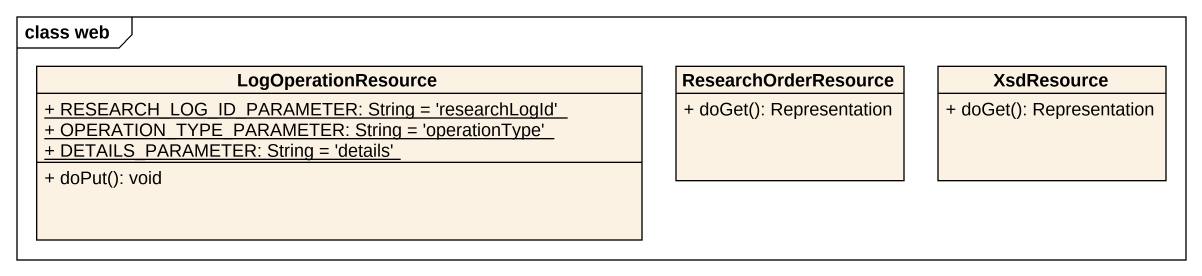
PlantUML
@startuml
mainframe class web
hide circle
hide empty members
skinparam classAttributeIconSize 0
class LogOperationResource {
  {static} + RESEARCH_LOG_ID_PARAMETER: String = 'researchLogId'
  {static} + OPERATION_TYPE_PARAMETER: String = 'operationType'
  {static} + DETAILS_PARAMETER: String = 'details'
  + doPut(): void
}
class ResearchOrderResource {
  + doGet(): Representation
}
class XsdResource {
  + doGet(): Representation
}
@enduml
